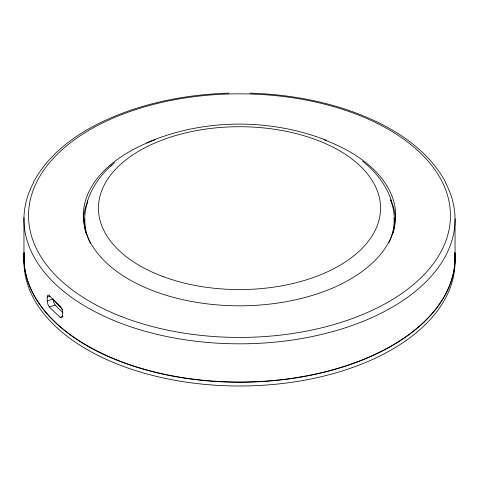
<?xml version="1.0" encoding="UTF-8"?>
<svg xmlns="http://www.w3.org/2000/svg" width="479" height="479" viewBox="0 0 479 479"><rect width="100%" height="100%" fill="white"/><g stroke="black" fill="none" stroke-linecap="round" stroke-linejoin="round"><path stroke-width="0.72" d="M23.95 257.576L23.968 217.664M87.178 202.186C91.812 186.475 102.123 172.919 114.673 162.609M33.542 181.93C54.193 144.221 94.441 122.295 133.916 109.128M146.604 142.88C202.928 118.594 269.084 118.032 326.163 140.209M49.816 296.273L47.223 297.142L47.223 300.884L53.061 298.938M63.198 316.158L59.953 317.242L49.343 306.979L55.175 305.033L62.971 312.787M134.282 109.008C164.848 99.063 196.929 94.1 229.028 93.148M249.972 93.148C282.071 94.1 314.152 99.063 344.718 109.008M345.084 109.128C384.559 122.295 424.807 144.221 445.458 181.93M362.657 161.231C375.889 171.716 386.888 185.636 391.756 201.976M59.953 306.003L49.343 295.747M455.05 218.807L455.05 257.576M62.539 311.943L62.539 315.691M454.876 252.804A215.55 124.444 0 0 1 239.5 382.254A215.55 124.444 0 0 1 24.124 252.804M454.619 253.69A215.55 124.444 0 0 1 241.979 385.99A215.55 124.444 0 0 1 24.124 256.552M445.29 182.361A215.55 124.444 0 0 1 239.5 343.826A215.55 124.444 0 0 1 33.71 182.361M324.193 139.862A156.202 90.184 0 0 1 357.412 274.778A156.202 90.184 0 0 1 121.379 274.641A156.202 90.184 0 0 1 155.07 139.766M83.304 221.843A156.202 90.184 0 0 1 87.813 200.941M390.816 200.096A156.202 90.184 0 0 1 395.672 220.867M55.175 305.003A4.586 1.682 73.8 0 1 53.139 299.201M49.343 306.949A4.586 1.688 73.7 0 1 47.295 300.962M62.521 315.673A4.592 2.132 70.1 0 1 59.953 317.314M47.295 297.219A4.586 1.688 73.7 0 1 49.343 295.717M59.953 306.093A4.592 2.012 67.9 0 1 62.521 311.931M454.876 252.571A215.55 124.444 0 0 1 239.5 382.02A215.55 124.444 0 0 1 24.124 252.571M110.829 166.027A166.321 96.022 0 0 1 112.056 165.177M394.013 217.759A154.795 89.369 0 0 1 393.385 232.782M85.609 232.764A154.795 89.369 0 0 1 84.879 218.921M390.577 199.911A154.795 89.369 0 0 1 388.918 242.727M90.363 243.32A154.795 89.369 0 0 1 87.346 202.94M62.635 309.536A206.317 119.115 0 0 1 53.732 299.908M121.253 316.505A210.964 121.798 0 0 0 449.925 224.328A210.964 121.798 0 0 0 147.322 106.081A210.964 121.798 0 0 0 121.253 316.505M162.95 276.539A141.036 81.424 0 0 0 380.356 212.227A141.036 81.424 0 0 0 175.188 135.677A141.036 81.424 0 0 0 162.95 276.539"/></g></svg>
